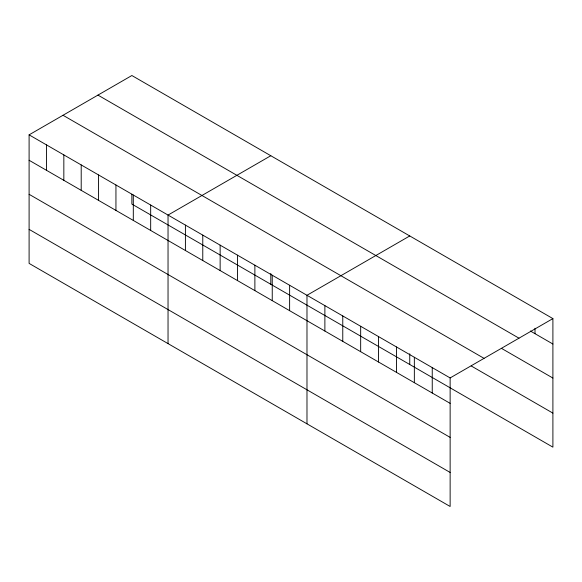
<?xml version="1.0" encoding="UTF-8"?>
<svg xmlns="http://www.w3.org/2000/svg" width="582" height="582" viewBox="0 0 582 582"><rect width="100%" height="100%" fill="white"/><g stroke="black" fill="none" stroke-linecap="round" stroke-linejoin="round"><path stroke-width="0.87" d="M29.1 134.849L450.133 377.936L450.133 506.478L29.1 263.399L29.1 134.849L131.867 75.522L552.9 318.601L552.9 447.151L131.867 204.064L131.867 194.213M270.805 155.736L168.038 215.071L168.038 343.613M409.75 235.957L306.983 295.285L306.983 423.827M450.133 377.936L552.9 318.601M530.34 330.991L552.9 344.02M97.951 95.099L518.984 338.186M501.553 348.407L552.9 378.053M63.016 115.272L484.049 358.352M471.209 365.954L552.9 413.118M29.1 160.268L450.133 403.348M29.1 194.301L450.133 437.38M29.1 229.366L450.133 472.446M535.004 328.241L535.004 333.69M432.244 367.606L432.244 393.017M414.348 357.275L414.348 382.687M409.75 353.754L409.75 364.499M396.451 346.945L396.451 372.356M378.562 336.607L378.562 362.026M360.665 326.276L360.665 351.695M342.769 315.946L342.769 341.365M324.88 305.615L324.88 331.034M289.618 285.26L289.618 310.672M272.245 275.235L272.245 300.647M270.805 273.533L270.805 284.285M254.88 265.203L254.88 290.622M237.514 255.178L237.514 280.589M220.142 245.153L220.142 270.565M202.776 235.121L202.776 260.54M185.411 225.096L185.411 250.515M150.673 205.046L150.673 230.457M133.307 195.014L133.307 220.433M115.942 184.989L115.942 210.4M98.569 174.964L98.569 200.375M81.204 164.932L81.204 190.35M63.838 154.907L63.838 180.318M46.465 144.882L46.465 170.293"/></g></svg>
